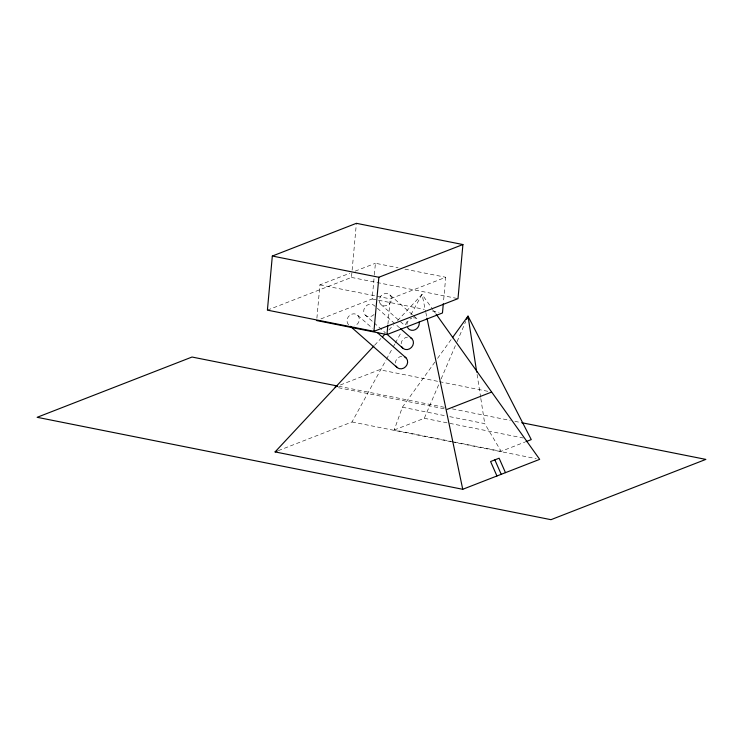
<?xml version="1.0" encoding="UTF-8"?>
<svg xmlns="http://www.w3.org/2000/svg" width="743" height="743" viewBox="0 0 743 743"><rect width="100%" height="100%" fill="white"/><g stroke="black" fill="none" stroke-linecap="round" stroke-linejoin="round"><path stroke-width="0.56" stroke-dasharray="3.71 2.79" d="M316.889 318.255L319.927 284.857L349.804 273.229M267.406 310.137L351.467 277.418L356.287 224.47M320.948 318.896L372.159 298.965L374.258 275.932M374.361 274.78L375.41 263.263L398.09 267.777M387.93 324.199L390.233 298.862L445.716 277.269L443.413 302.605M453.351 441.797L394.18 430.011L402.381 407.22L434.859 362.129M394.18 430.011L424.299 418.29L439.327 383.165M441.147 378.902L456.629 342.718M457.084 341.65L465.74 321.431M278.281 450.657L352.006 421.968L385.914 360.206M386.471 359.194L392.583 348.058M393.14 347.046L394.812 344.009M395.369 342.997L401.48 331.861M405.372 324.775L407.591 320.725M410.925 314.651L422.043 294.404L432.797 309.487M437.562 358.377L451.772 338.65M374.639 345.216L380.955 338.436M388.858 329.976L393.604 324.895M397.551 320.66L422.043 294.404L425.59 311.401M355.135 271.149L375.41 263.263M340.359 384.985L379.534 369.735L438.398 381.465M454.484 442.029L501.144 451.326L524.809 442.113M404.889 269.133L445.716 277.269M351.467 277.418L457.994 298.64M319.927 284.857L390.233 298.862M372.159 298.965L424.318 309.357M432.259 310.936L439.067 312.292M439.531 381.688L488.207 391.394M338.669 386.239L444.388 407.303M452.348 408.891L510.33 420.445M514.871 421.346L520.555 422.479M338.464 387.725L444.871 408.919M402.381 407.22L445.243 415.755M449.756 416.656L484.724 423.621L501.144 451.326M424.299 418.29L523.295 438.008M352.006 421.968L450.955 441.676M452.097 441.909L536.26 458.672M389.936 294.943A6.566 5.833 -48.6 0 1 386.731 305.596A6.566 5.833 -48.6 0 1 379.515 298.51A6.566 5.833 -48.6 0 1 389.936 294.943L412.449 314.763M413.312 315.524L417.64 319.332M380.843 304.426L405.093 325.768M399.65 327.895L374.426 305.689A6.566 5.833 -48.6 0 0 365.714 306.339A6.566 5.833 -48.6 0 0 365.333 315.171L373.162 322.063M374.035 322.824L385.338 332.78M357.708 315.32L372.373 328.23M433.475 310.435L435.491 313.258M425.832 312.534L426.779 317.066M477.08 374.444L480.637 397.319M480.814 398.462L484.724 423.621M413.368 317.837A6.566 5.833 -48.6 0 1 418.569 320.558M406.941 324.533A6.566 5.833 -48.6 0 1 411.761 318.162M401.127 343.814A6.566 5.833 -48.6 0 1 407.554 337.118M395.322 363.058A6.566 5.833 -48.6 0 1 401.749 356.352M374.045 314.521A6.566 5.833 -48.6 0 1 365.333 315.171M348.616 324.793A6.566 5.833 -48.6 0 1 349.851 315.208A6.566 5.833 -48.6 0 1 358.86 317.001A6.566 5.833 -48.6 0 1 354.495 325.963"/><path stroke-width="1.11" d="M272.328 256.038L267.406 310.137L373.933 331.359L457.994 298.64L462.917 244.54L356.389 223.318L272.328 256.038L378.856 277.26L462.917 244.54M373.933 331.359L378.856 277.26M316.676 320.558L386.982 334.564L387.818 325.35M443.302 303.757L442.466 312.97L386.982 334.564M466.65 319.304L468.016 316.109L531.264 439.596L525.886 441.695M452.45 337.712L468.016 316.109L476.727 372.15M436.16 314.205L539.669 459.35L462.74 489.293L275.077 451.911L373.85 346.062M382.543 336.746L384.911 334.211M335.065 387.047L337.183 386.221M275.077 451.911L277.213 451.075M447.137 409.374L491.597 392.063M337.536 386.016L192.028 357.03L37.15 417.306L550.972 519.682L705.85 459.397L521.697 422.702M400.523 328.666L411.826 338.622M387.084 334.313L402.734 348.096M377.555 332.79L406.031 357.857M350.343 326.316L396.938 367.33M505.472 472.659L499.12 458.208L490.584 461.533L496.946 475.984M494.847 459.871L501.219 474.322M427.011 318.199L462.74 489.293M419.117 322.016A6.566 5.833 -48.6 0 1 415.207 329.669A6.566 5.833 -48.6 0 1 407.628 327.598M410.6 337.721A6.566 5.833 -48.6 0 1 411.446 347.445A6.566 5.833 -48.6 0 1 401.814 346.879M404.796 356.956A6.566 5.833 -48.6 0 1 405.65 366.68A6.566 5.833 -48.6 0 1 396.01 366.113"/></g></svg>
